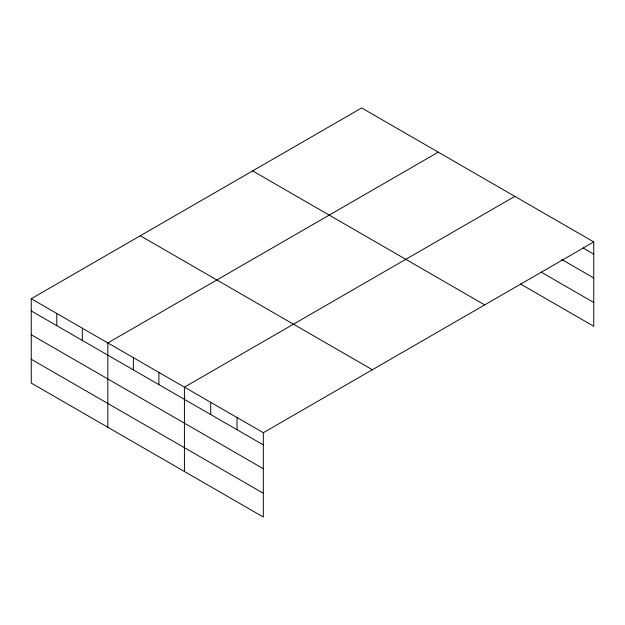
<?xml version="1.0" encoding="UTF-8"?>
<svg xmlns="http://www.w3.org/2000/svg" width="625" height="625" viewBox="0 0 625 625"><rect width="100%" height="100%" fill="white"/><g stroke="black" fill="none" stroke-linecap="round" stroke-linejoin="round"><path stroke-width="0.94" d="M31.25 298.719L263.328 432.703L263.328 517.055L31.25 383.07L31.25 298.719L361.672 107.945L593.75 241.93L593.75 326.281L520.602 284.047M438.258 152.164L107.836 342.93L107.836 427.281M514.844 196.375L184.422 387.148L184.422 471.5M263.328 432.703L593.75 241.93M583.062 247.984L593.75 254.156M561.695 259.453L593.75 277.961M541.148 272.109L593.75 302.484M252.633 170.898L484.711 304.891M140.289 235.758L372.367 369.75M31.25 310.938L263.328 444.922M31.25 334.742L263.328 468.727M31.25 359.266L263.328 493.25M237.023 417.516L237.023 429.734M210.719 402.336L210.719 414.555M158.891 372.406L158.891 384.633M133.359 357.672L133.359 369.891M82.305 328.195L82.305 340.414M56.781 313.453L56.781 325.672"/></g></svg>
